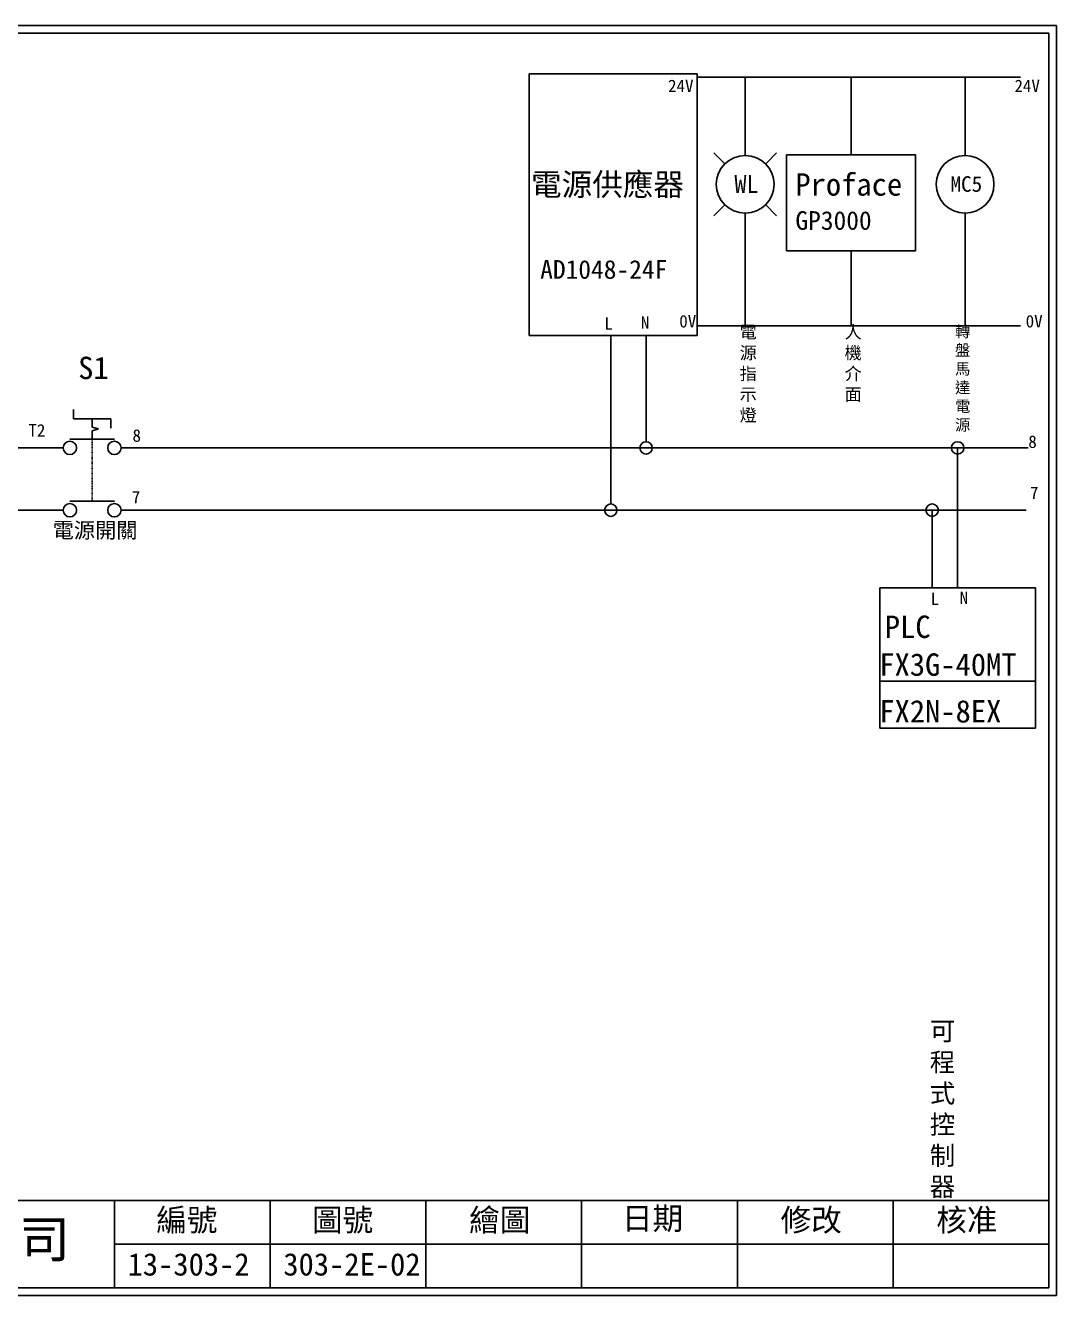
# Model space of a CAD drawing. Extents: x 10 to 297, y 3 to 207.
# Drawn here: x 131.5 to 297, y 3 to 207 of the extents above; entities that cross this region are included whole.
import ezdxf
from ezdxf.enums import TextEntityAlignment as Align

# ---------------------------------------------------------------- set-up
doc = ezdxf.new("R2010")
doc.units = 0
doc.linetypes.add('DASHED', pattern=[0.2, 0.1, -0.1])
doc.layers.get('0').update_dxf_attribs({"linetype": 'CONTINUOUS'})
for name, color, linetype in [('7', 7, 'CONTINUOUS'), ('圖框層', 7, 'CONTINUOUS'), ('標尺寸層', 3, 'CONTINUOUS')]:
    doc.layers.add(name, color=color, linetype=linetype)
doc.styles.add('CNS', font='romanc.shx', dxfattribs={"bigfont": 'chineset.shx'})
doc.styles.add('STSL', font='KAIU.TTF')

# ---------------------------------------------------------------- blocks, each defined once
blk = doc.blocks.new('FUSE')
at = {"color": 7}
for p, q in [((0, 0), (2.14, 0)), ((14.64, 0), (16.78, 0))]:
    blk.add_line(p, q, dxfattribs=at)
for centre in [(3.21, 0), (13.56, 0)]:
    blk.add_circle(centre, 1.07)
for centre, start, end in [((5.8, 0), 0, 156.116), ((10.98, 0), 180, 336.116)]:
    blk.add_arc(centre, 2.59, start, end, dxfattribs=at)

msp = doc.modelspace()

# ---------------------------------------------------------------- linework, layer by layer
for p, q in [((239.32, 199.2), (212.32, 199.2)), ((212.32, 199.2), (212.32, 157.2)), ((239.32, 157.2), (239.32, 199.2)), ((291.22, 198.67), (239.32, 198.67)), ((247.01, 189.99), (247.01, 198.67)), ((282.31, 186.09), (282.31, 198.67)), ((247.01, 186.09), (247.01, 189.99)), ((243.73, 184.73), (241.97, 186.5)), ((250.3, 184.73), (252.06, 186.5)), ((243.73, 178.17), (241.97, 176.4)), ((250.3, 178.17), (252.06, 176.4)), ((247.01, 176.81), (247.01, 172.86)), ((282.31, 176.81), (282.31, 172.86)), ((247.01, 172.86), (247.01, 158.72)), ((282.31, 172.86), (282.31, 158.72)), ((212.32, 157.2), (235.32, 157.2)), ((225.43, 157.2), (225.43, 130.12)), ((231.1, 157.2), (231.1, 140.12)), ((235.32, 157.2), (239.32, 157.2)), ((291.22, 158.72), (239.32, 158.72)), ((139.17, 143.77), (139.17, 145.27)), ((142.17, 143.77), (139.17, 143.77)), ((142.17, 143.77), (145.17, 143.77)), ((145.17, 143.77), (145.17, 142.27)), ((143.17, 142.16), (142.17, 142.43)), ((143.17, 142.16), (142.17, 141.89)), ((146.81, 139.12), (292.46, 139.12)), ((281.11, 116.64), (281.11, 139.12)), ((146.81, 129.12), (292.09, 129.12)), ((268.61, 116.64), (293.61, 116.64)), ((268.61, 101.64), (268.61, 116.64)), ((293.61, 116.64), (293.61, 101.64)), ((293.61, 101.64), (268.61, 101.64)), ((268.61, 101.64), (293.61, 101.64)), ((268.61, 94.14), (268.61, 101.64)), ((293.61, 101.64), (293.61, 94.14))]:
    msp.add_line(p, q)
for centre, radius in [((247.01, 181.45), 4.64), ((282.31, 181.45), 4.64), ((231.1, 139.12), 1), ((225.43, 129.12), 1)]:
    msp.add_circle(centre, radius)
at = {"layer": '7'}
for p, q in [((142.17, 142.43), (142.17, 143.77)), ((142.17, 140.55), (142.17, 141.89)), ((138.6, 140.55), (145.74, 140.55)), ((138.6, 130.55), (145.74, 130.55))]:
    msp.add_line(p, q, dxfattribs=at)
at = {"layer": '7', "linetype": 'DASHED'}
msp.add_line((142.17, 130.55), (142.17, 140.55), dxfattribs=at)
at = {"layer": '7'}
for centre in [(138.6, 139.12), (145.74, 139.12), (138.6, 129.12), (145.74, 129.12)]:
    msp.add_circle(centre, 1.07, dxfattribs=at)
at = {"layer": '圖框層', "color": 7}
for p, q in [((297, 206.97), (10, 206.97)), ((297, 3), (297, 206.97)), ((295.75, 205.72), (11.25, 205.72)), ((295.75, 4.25), (295.75, 205.72)), ((11.25, 18.25), (295.75, 18.25)), ((145.75, 4.25), (145.75, 18.25)), ((170.75, 4.25), (170.75, 18.25)), ((195.75, 4.25), (195.75, 18.25)), ((220.75, 4.25), (220.75, 18.25)), ((245.75, 4.25), (245.75, 18.25)), ((270.75, 4.25), (270.75, 18.25)), ((145.75, 11.25), (295.75, 11.25)), ((11.25, 4.25), (295.75, 4.25)), ((10, 3), (297, 3))]:
    msp.add_line(p, q, dxfattribs=at)
at = {"layer": '標尺寸層', "color": 7}
for p, q in [((264, 186.2), (264, 198.67)), ((264, 170.76), (264, 158.72)), ((137.53, 139.12), (131.46, 139.12)), ((137.53, 129.12), (127.27, 129.12)), ((277.03, 129.15), (277.03, 116.64)), ((268.61, 94.14), (293.61, 94.14))]:
    msp.add_line(p, q, dxfattribs=at)
msp.add_lwpolyline([(253.65, 186.2), (274.34, 186.2), (274.34, 170.76), (253.65, 170.76)], close=True, dxfattribs=at)
for centre in [(281.11, 139.12), (277.03, 129.12)]:
    msp.add_circle(centre, 1, dxfattribs=at)

# ---------------------------------------------------------------- block references
at = {"color": 7}
msp.add_blockref('FUSE', (114.68, 139.12), dxfattribs=at)

# ---------------------------------------------------------------- texts
for s, height, p in [('WL', 2.856, (247.22, 181.5)), ('MC5', 2.5, (282.51, 181.5))]:
    msp.add_text(s, height=height, dxfattribs=at).set_placement(p, align=Align.MIDDLE_CENTER)
at = {"layer": '圖框層', "color": 4, "style": 'STSL'}
for s, height, p in [('24V', 2, (234.63, 196.26)), ('24V', 2, (290.24, 196.26)), ('電源供應器', 3.6, (212.63, 179.63)), ('Proface', 3.6, (255.07, 179.63)), ('GP3000', 3, (255.07, 174.14)), ('AD1048-24F', 3, (214.1, 166.28)), ('L', 2, (224.39, 158.11)), ('N', 2, (230.26, 158.26)), ('0V', 2, (236.43, 158.46)), ('0V', 2, (292.04, 158.46)), ('S1', 3.6, (139.93, 150.17)), ('T2', 2, (131.94, 140.94)), ('8', 2, (148.65, 140.11)), ('8', 2, (292.46, 139.12)), ('7', 2, (292.73, 130.9)), ('7', 2, (148.55, 130.22)), ('L', 2, (276.8, 113.88)), ('N', 2, (281.44, 114.06)), ('PLC', 3.6, (269.42, 108.6)), ('FX3G-40MT', 3.6, (268.54, 102.53)), ('FX2N-8EX', 3.6, (268.54, 95.03)), ('編號', 3.6, (152.47, 13.34)), ('圖號', 3.6, (177.47, 13.34)), ('繪圖', 3.6, (202.69, 13.34)), ('日期', 3.6, (227.22, 13.59)), ('修改', 3.6, (252.69, 13.34)), ('核准', 3.6, (277.69, 13.34)), ('泓陞自動化科技有限公司', 6, (48.6, 9.08)), ('13-303-2', 3.6, (147.86, 6.22)), ('303-2E-02', 3.6, (172.86, 6.22))]:
    msp.add_text(s, height=height, dxfattribs=at).set_placement(p)
at = {"layer": '標尺寸層', "color": 7, "attachment_point": 1, "style": 'CNS'}
for s, insert, char_height, width in [('{\\fDFKai-SB|b0|i0|c136|p65;電\\P源指示燈}', (246.13, 158.72), 2, 2.7881), ('{\\fDFKai-SB|b0|i0|c136|p65;人機介面}', (262.98, 158.72), 2, 2.0277), ('{\\fDFKai-SB|b0|i0|c136|p65;轉盤馬達電源}', (280.7, 158.72), 1.8, 3.9525), ('{\\fDFKai-SB|b0|i0|c136|p65;電源開關}', (135.82, 127.16), 2.5, 14.0847), ('{\\fDFKai-SB|b0|i0|c136|p65;可程式控制器}', (276.64, 46.99), 3, 5.4243)]:
    msp.add_mtext(s, dxfattribs=dict(at, insert=insert, char_height=char_height, width=width))

doc.saveas('drawing.dxf')
